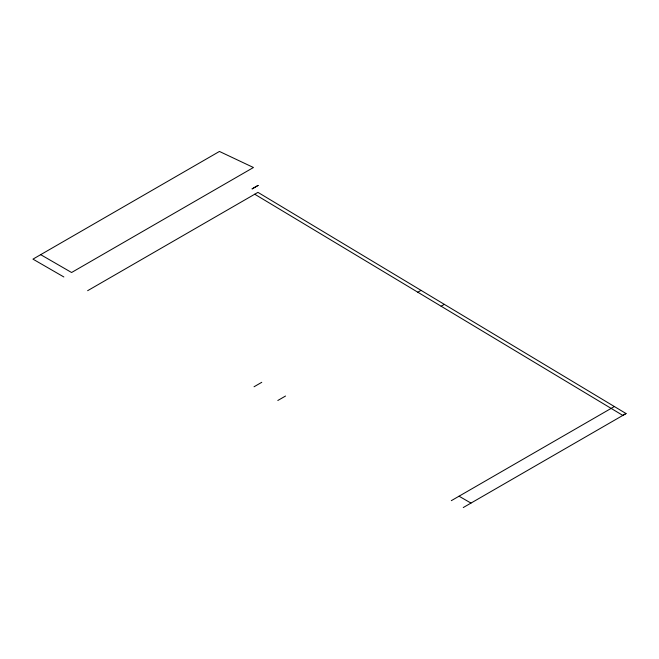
<?xml version="1.0" encoding="UTF-8"?>
<svg xmlns="http://www.w3.org/2000/svg" width="659" height="659" viewBox="0 0 659 659"><rect width="100%" height="100%" fill="white"/><g stroke="black" fill="none" stroke-linecap="round" stroke-linejoin="round"><path stroke-width="0.99" d="M87.631 290.693L257.949 192.362L626.05 413.555L463.244 507.554M254.036 386.767L261.763 382.311M417.806 292.217L421.027 290.355M277.81 400.491L285.536 396.034M441.11 306.221L444.331 304.359M451.316 500.667L614.361 406.537M626.05 413.555L622.763 415.376L254.728 194.216M40.677 254.662L71.584 272.505L253.443 167.51L219.447 151.446L32.95 259.127L63.857 276.969M459.043 496.202L470.971 503.089M258.097 185.426L252.142 188.869L258.097 185.426"/></g></svg>
